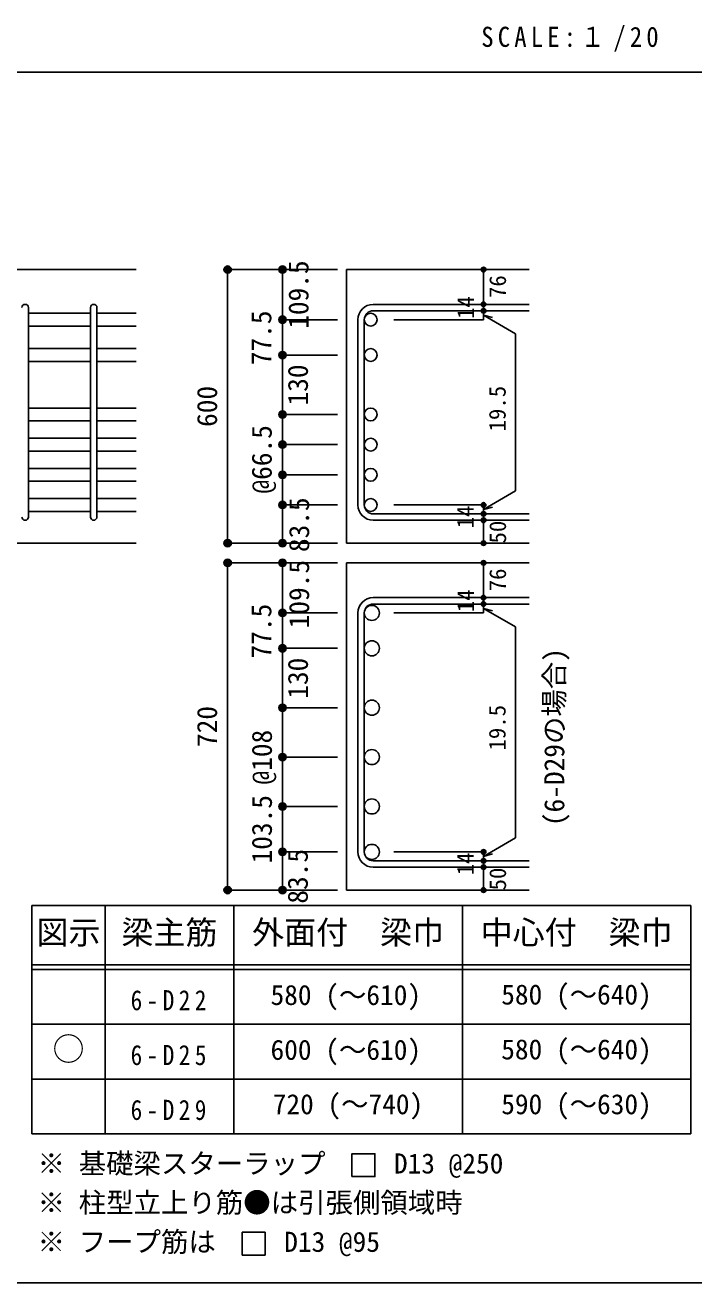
# Model space of a CAD drawing. Units: millimetres at full size, sheet at 1:20. Extents: x -3982 to 3969, y -2797 to 2801.
# Drawn here: x 950 to 2413, y -2797 to -45 of the extents above; entities that cross this region are included whole.
import ezdxf
from ezdxf.enums import TextEntityAlignment as Align

# ---------------------------------------------------------------- set-up
doc = ezdxf.new("R2010")
doc.units = ezdxf.units.MM
doc.header["$LTSCALE"] = 20
doc.header["$PDMODE"] = 32
doc.header["$PDSIZE"] = 10
for name, color, linetype in [('6-1_躯体線', 2, 'Continuous'), ('6-5_梁主筋', 7, 'Continuous'), ('6-6_S.T.P.', 7, 'Continuous'), ('6-7_文字', 7, 'Continuous'), ('6-D_寸法', 4, 'Continuous'), ('6-E_枠', 7, 'Continuous'), ('F-0_枠', 6, 'Continuous')]:
    doc.layers.add(name, color=color, linetype=linetype)
doc.styles.add('ＭＳ ゴシック', font='')
doc.styles.get('ＭＳ ゴシック').set_extended_font_data('MS Gothic')

msp = doc.modelspace()

# ---------------------------------------------------------------- linework, layer by layer
at = {"layer": '6-1_躯体線'}
for p, q in [((1193.29, -579.67), (-56.71, -579.67)), ((2053.29, -579.67), (1653.29, -579.67)), ((1653.29, -579.67), (1653.29, -1178.17)), ((793.29, -1178.17), (1193.29, -1178.17)), ((2053.29, -1178.17), (1653.29, -1178.17)), ((2053.29, -1221.34), (1653.29, -1221.34)), ((1653.29, -1221.34), (1653.29, -1937.34)), ((2053.29, -1937.34), (1653.29, -1937.34))]:
    msp.add_line(p, q, dxfattribs=at)
at = {"layer": '6-5_梁主筋'}
for p, q in [((1093.29, -675.28), (957.29, -675.28)), ((1193.29, -675.28), (1107.29, -675.28)), ((1093.29, -703.28), (957.29, -703.28)), ((1193.29, -703.28), (1107.29, -703.28)), ((1093.29, -752.67), (957.29, -752.67)), ((1193.29, -752.67), (1107.29, -752.67)), ((1093.29, -780.67), (957.29, -780.67)), ((1193.29, -780.67), (1107.29, -780.67)), ((1093.29, -882.67), (957.29, -882.67)), ((1193.29, -882.67), (1107.29, -882.67)), ((1093.29, -910.67), (957.29, -910.67)), ((1193.29, -910.67), (1107.29, -910.67)), ((1093.29, -948.67), (957.29, -948.67)), ((1193.29, -948.67), (1107.29, -948.67)), ((1093.29, -976.67), (957.29, -976.67)), ((1193.29, -976.67), (1107.29, -976.67)), ((1093.29, -1014.67), (957.29, -1014.67)), ((1193.29, -1014.67), (1107.29, -1014.67)), ((1093.29, -1042.67), (957.29, -1042.67)), ((1193.29, -1042.67), (1107.29, -1042.67)), ((1093.29, -1080.67), (957.29, -1080.67)), ((1193.29, -1080.67), (1107.29, -1080.67)), ((1093.29, -1108.67), (957.29, -1108.67)), ((1193.29, -1108.67), (1107.29, -1108.67))]:
    msp.add_line(p, q, dxfattribs=at)
at = {"layer": '6-5_梁主筋', "color": 3}
for centre, radius in [((1706.29, -689.28), 14), ((1706.29, -766.67), 14), ((1706.29, -896.67), 14), ((1706.29, -962.67), 14), ((1706.29, -1028.67), 14), ((1706.29, -1094.67), 14), ((1708.79, -1330.96), 16.5), ((1708.79, -1408.34), 16.5), ((1708.79, -1538.34), 16.5), ((1708.79, -1646.34), 16.5), ((1708.79, -1754.34), 16.5), ((1708.79, -1853.84), 16.5)]:
    msp.add_circle(centre, radius, dxfattribs=at)
at = {"layer": '6-6_S.T.P.'}
for p, q in [((2053.29, -655.78), (1711.79, -655.78)), ((957.29, -1121.17), (957.29, -662.78)), ((1093.29, -1121.17), (1093.29, -662.78)), ((1107.29, -1121.17), (1107.29, -662.78)), ((2053.29, -669.78), (1711.79, -669.78)), ((1678.29, -689.28), (1678.29, -1094.67)), ((1692.29, -689.28), (1692.29, -1094.67)), ((2053.29, -1114.17), (1711.79, -1114.17)), ((2053.29, -1128.17), (1711.79, -1128.17)), ((2053.29, -1297.46), (1711.79, -1297.46)), ((2053.29, -1311.46), (1711.79, -1311.46)), ((1678.29, -1330.96), (1678.29, -1853.84)), ((1692.29, -1330.96), (1692.29, -1853.84)), ((2053.29, -1873.34), (1711.79, -1873.34)), ((2053.29, -1887.34), (1711.79, -1887.34))]:
    msp.add_line(p, q, dxfattribs=at)
for centre, radius, start, end in [((950.29, -662.78), 7, 0, 180), ((1100.29, -662.78), 7, 0, 180), ((1711.79, -689.28), 33.5, 90, 180), ((1711.79, -689.28), 19.5, 90, 180), ((1711.79, -1094.67), 33.5, 180, 270), ((1711.79, -1094.67), 19.5, 180, 270), ((950.29, -1121.17), 7, 180, 0), ((1100.29, -1121.17), 7, 180, 0), ((1711.79, -1330.96), 33.5, 90, 180), ((1711.79, -1330.96), 19.5, 90, 180), ((1711.79, -1853.84), 33.5, 180, 270), ((1711.79, -1853.84), 19.5, 180, 270)]:
    msp.add_arc(centre, radius, start, end, dxfattribs=at)
at = {"layer": '6-7_文字'}
for points in [[(1665.32, -2564.3), (1715.32, -2564.3), (1715.32, -2514.3), (1665.32, -2514.3)], [(1425.28, -2735.94), (1475.28, -2735.94), (1475.28, -2685.94), (1425.28, -2685.94)]]:
    msp.add_lwpolyline(points, close=True, dxfattribs=at)
at = {"layer": '6-D_寸法'}
for p, q in [((1393.29, -579.67), (1513.29, -579.67)), ((1393.29, -579.67), (1513.29, -579.67)), ((1393.29, -579.67), (1513.29, -579.67)), ((1393.29, -579.67), (1393.29, -1178.17)), ((1393.29, -1178.17), (1393.29, -579.67)), ((1513.29, -579.67), (1633.29, -579.67)), ((1513.29, -579.67), (1633.29, -579.67)), ((1953.29, -669.78), (1953.29, -655.78)), ((1953.29, -669.78), (1953.29, -689.28)), ((1953.29, -679.53), (1972.61, -684.71)), ((1953.29, -679.53), (2023.35, -719.98)), ((1953.29, -689.28), (1757.2, -689.28)), ((2023.35, -719.98), (2023.35, -1063.97)), ((1513.29, -766.67), (1513.29, -896.67)), ((1513.29, -896.67), (1633.29, -896.67)), ((1513.29, -896.67), (1633.29, -896.67)), ((1513.29, -896.67), (1633.29, -896.67)), ((1513.29, -896.67), (1513.29, -1094.67)), ((1513.29, -962.67), (1633.29, -962.67)), ((1513.29, -962.67), (1633.29, -962.67)), ((1513.29, -962.67), (1633.29, -962.67)), ((1513.29, -1028.67), (1633.29, -1028.67)), ((1513.29, -1028.67), (1633.29, -1028.67)), ((1513.29, -1028.67), (1633.29, -1028.67)), ((1953.29, -1104.42), (2023.35, -1063.97)), ((1513.29, -1178.17), (1513.29, -1094.67)), ((1513.29, -1094.67), (1633.29, -1094.67)), ((1513.29, -1094.67), (1633.29, -1094.67)), ((1513.29, -1094.67), (1633.29, -1094.67)), ((1953.29, -1094.67), (1757.2, -1094.67)), ((1953.29, -1114.17), (1953.29, -1094.67)), ((1953.29, -1104.42), (1972.61, -1099.25)), ((1953.29, -1128.17), (1953.29, -1114.17)), ((1953.29, -1178.17), (1953.29, -1128.17)), ((1393.29, -1178.17), (1513.29, -1178.17)), ((1513.29, -1178.17), (1633.29, -1178.17)), ((1393.29, -1221.34), (1513.29, -1221.34)), ((1393.29, -1221.34), (1513.29, -1221.34)), ((1393.29, -1221.34), (1513.29, -1221.34)), ((1393.29, -1937.34), (1393.29, -1221.34)), ((1513.29, -1221.34), (1633.29, -1221.34)), ((1513.29, -1221.34), (1633.29, -1221.34)), ((1953.29, -1311.46), (1953.29, -1297.46)), ((1953.29, -1311.46), (1953.29, -1330.96)), ((1953.29, -1330.96), (1757.2, -1330.96)), ((1953.29, -1321.21), (1972.61, -1326.38)), ((1953.29, -1321.21), (2023.35, -1361.65)), ((2023.35, -1361.65), (2023.35, -1823.15)), ((1513.29, -1408.34), (1513.29, -1538.34)), ((1513.29, -1538.34), (1633.29, -1538.34)), ((1513.29, -1538.34), (1633.29, -1538.34)), ((1513.29, -1538.34), (1633.29, -1538.34)), ((1513.29, -1538.34), (1513.29, -1853.84)), ((1513.29, -1646.34), (1633.29, -1646.34)), ((1513.29, -1646.34), (1633.29, -1646.34)), ((1513.29, -1646.34), (1633.29, -1646.34)), ((1513.29, -1754.34), (1633.29, -1754.34)), ((1513.29, -1754.34), (1633.29, -1754.34)), ((1513.29, -1754.34), (1633.29, -1754.34)), ((1953.29, -1863.59), (2023.35, -1823.15)), ((1513.29, -1937.34), (1513.29, -1853.84)), ((1513.29, -1853.84), (1633.29, -1853.84)), ((1513.29, -1853.84), (1633.29, -1853.84)), ((1513.29, -1853.84), (1633.29, -1853.84)), ((1953.29, -1853.84), (1757.2, -1853.84)), ((1953.29, -1873.34), (1953.29, -1853.84)), ((1953.29, -1863.59), (1972.61, -1858.42)), ((1953.29, -1887.34), (1953.29, -1873.34)), ((1953.29, -1937.34), (1953.29, -1887.34)), ((1393.29, -1937.34), (1513.29, -1937.34)), ((1513.29, -1937.34), (1633.29, -1937.34))]:
    msp.add_line(p, q, dxfattribs=at)
for points in [[(1513.29, -579.67), (1513.29, -689.28), (1633.29, -689.28)], [(1953.29, -579.67), (1953.29, -655.78), (1953.29, -579.67)], [(1513.29, -689.28), (1513.29, -766.67), (1633.29, -766.67)], [(1513.29, -1221.34), (1513.29, -1330.96), (1633.29, -1330.96)], [(1953.29, -1221.34), (1953.29, -1297.46), (1953.29, -1221.34)], [(1513.29, -1330.96), (1513.29, -1408.34), (1633.29, -1408.34)], [(1513.29, -1853.84), (1513.29, -1754.34), (1513.29, -1646.34), (1513.29, -1538.34)]]:
    msp.add_lwpolyline(points, dxfattribs=at)
for centre, radius in [((1393.29, -579.67), 8), ((1393.29, -579.67), 7.2), ((1393.29, -579.67), 6.4), ((1393.29, -579.67), 5.6), ((1393.29, -579.67), 4.8), ((1393.29, -579.67), 4), ((1393.29, -579.67), 3.2), ((1393.29, -579.67), 2.4), ((1513.29, -579.67), 8), ((1513.29, -579.67), 7.2), ((1513.29, -579.67), 6.4), ((1513.29, -579.67), 5.6), ((1513.29, -579.67), 4.8), ((1513.29, -579.67), 4), ((1513.29, -579.67), 3.2), ((1513.29, -579.67), 2.4), ((1953.29, -579.67), 4), ((1953.29, -579.67), 3.6), ((1953.29, -579.67), 3.2), ((1953.29, -579.67), 2.8), ((1953.29, -579.67), 2.4), ((1953.29, -579.67), 2), ((1393.29, -579.67), 1.6), ((1393.29, -579.67), 0.8), ((1513.29, -579.67), 1.6), ((1513.29, -579.67), 0.8), ((1953.29, -579.67), 1.6), ((1953.29, -579.67), 1.2), ((1953.29, -579.67), 0.8), ((1953.29, -579.67), 0.4), ((1953.29, -655.78), 4), ((1953.29, -655.78), 3.6), ((1953.29, -655.78), 3.2), ((1953.29, -655.78), 2.8), ((1953.29, -655.78), 2.4), ((1953.29, -655.78), 2), ((1953.29, -655.78), 1.6), ((1953.29, -655.78), 1.2), ((1953.29, -655.78), 0.8), ((1953.29, -655.78), 0.4), ((1513.29, -689.28), 8), ((1513.29, -689.28), 7.2), ((1513.29, -689.28), 6.4), ((1513.29, -689.28), 5.6), ((1513.29, -689.28), 4.8), ((1513.29, -689.28), 4), ((1513.29, -689.28), 3.2), ((1513.29, -689.28), 2.4), ((1513.29, -689.28), 1.6), ((1953.29, -669.78), 4), ((1953.29, -669.78), 3.6), ((1953.29, -669.78), 3.2), ((1953.29, -669.78), 2.8), ((1953.29, -669.78), 2.4), ((1953.29, -669.78), 2), ((1953.29, -669.78), 1.6), ((1953.29, -669.78), 1.2), ((1953.29, -669.78), 0.8), ((1953.29, -669.78), 0.4), ((1513.29, -689.28), 0.8), ((1513.29, -766.67), 8), ((1513.29, -766.67), 7.2), ((1513.29, -766.67), 6.4), ((1513.29, -766.67), 5.6), ((1513.29, -766.67), 4.8), ((1513.29, -766.67), 4), ((1513.29, -766.67), 3.2), ((1513.29, -766.67), 2.4), ((1513.29, -766.67), 1.6), ((1513.29, -766.67), 0.8), ((1513.29, -896.67), 8), ((1513.29, -896.67), 7.2), ((1513.29, -896.67), 6.4), ((1513.29, -896.67), 5.6), ((1513.29, -896.67), 4.8), ((1513.29, -896.67), 4), ((1513.29, -896.67), 3.2), ((1513.29, -896.67), 2.4), ((1513.29, -896.67), 1.6), ((1513.29, -896.67), 0.8), ((1513.29, -962.67), 8), ((1513.29, -962.67), 7.2), ((1513.29, -962.67), 6.4), ((1513.29, -962.67), 5.6), ((1513.29, -962.67), 4.8), ((1513.29, -962.67), 4), ((1513.29, -962.67), 3.2), ((1513.29, -962.67), 2.4), ((1513.29, -962.67), 1.6), ((1513.29, -962.67), 0.8), ((1513.29, -1028.67), 8), ((1513.29, -1028.67), 7.2), ((1513.29, -1028.67), 6.4), ((1513.29, -1028.67), 5.6), ((1513.29, -1028.67), 4.8), ((1513.29, -1028.67), 4), ((1513.29, -1028.67), 3.2), ((1513.29, -1028.67), 2.4), ((1513.29, -1028.67), 1.6), ((1513.29, -1028.67), 0.8), ((1513.29, -1094.67), 8), ((1513.29, -1094.67), 7.2), ((1513.29, -1094.67), 6.4), ((1513.29, -1094.67), 5.6), ((1513.29, -1094.67), 4.8), ((1513.29, -1094.67), 4), ((1513.29, -1094.67), 3.2), ((1513.29, -1094.67), 2.4), ((1513.29, -1094.67), 1.6), ((1513.29, -1094.67), 0.8), ((1953.29, -1094.67), 4), ((1953.29, -1094.67), 3.6), ((1953.29, -1094.67), 3.2), ((1953.29, -1094.67), 2.8), ((1953.29, -1094.67), 2.4), ((1953.29, -1094.67), 2), ((1953.29, -1094.67), 1.6), ((1953.29, -1094.67), 1.2), ((1953.29, -1094.67), 0.8), ((1953.29, -1094.67), 0.4), ((1953.29, -1114.17), 4), ((1953.29, -1128.17), 4), ((1953.29, -1114.17), 3.6), ((1953.29, -1128.17), 3.6), ((1953.29, -1114.17), 3.2), ((1953.29, -1128.17), 3.2), ((1953.29, -1114.17), 2.8), ((1953.29, -1128.17), 2.8), ((1953.29, -1114.17), 2.4), ((1953.29, -1128.17), 2.4), ((1953.29, -1114.17), 2), ((1953.29, -1128.17), 2), ((1953.29, -1114.17), 1.6), ((1953.29, -1128.17), 1.6), ((1953.29, -1114.17), 1.2), ((1953.29, -1128.17), 1.2), ((1953.29, -1114.17), 0.8), ((1953.29, -1128.17), 0.8), ((1953.29, -1114.17), 0.4), ((1953.29, -1128.17), 0.4), ((1393.29, -1178.17), 8), ((1393.29, -1178.17), 7.2), ((1393.29, -1178.17), 6.4), ((1393.29, -1178.17), 5.6), ((1393.29, -1178.17), 4.8), ((1393.29, -1178.17), 4), ((1393.29, -1178.17), 3.2), ((1393.29, -1178.17), 2.4), ((1393.29, -1178.17), 1.6), ((1393.29, -1178.17), 0.8), ((1513.29, -1178.17), 8), ((1513.29, -1178.17), 7.2), ((1513.29, -1178.17), 6.4), ((1513.29, -1178.17), 5.6), ((1513.29, -1178.17), 4.8), ((1513.29, -1178.17), 4), ((1513.29, -1178.17), 3.2), ((1513.29, -1178.17), 2.4), ((1513.29, -1178.17), 1.6), ((1513.29, -1178.17), 0.8), ((1953.29, -1178.17), 4), ((1953.29, -1178.17), 3.6), ((1953.29, -1178.17), 3.2), ((1953.29, -1178.17), 2.8), ((1953.29, -1178.17), 2.4), ((1953.29, -1178.17), 2), ((1953.29, -1178.17), 1.6), ((1953.29, -1178.17), 1.2), ((1953.29, -1178.17), 0.8), ((1953.29, -1178.17), 0.4), ((1393.29, -1221.34), 8), ((1393.29, -1221.34), 7.2), ((1393.29, -1221.34), 6.4), ((1393.29, -1221.34), 5.6), ((1393.29, -1221.34), 4.8), ((1393.29, -1221.34), 4), ((1393.29, -1221.34), 3.2), ((1393.29, -1221.34), 2.4), ((1393.29, -1221.34), 1.6), ((1393.29, -1221.34), 0.8), ((1513.29, -1221.34), 8), ((1513.29, -1221.34), 7.2), ((1513.29, -1221.34), 6.4), ((1513.29, -1221.34), 5.6), ((1513.29, -1221.34), 4.8), ((1513.29, -1221.34), 4), ((1513.29, -1221.34), 3.2), ((1513.29, -1221.34), 2.4), ((1513.29, -1221.34), 1.6), ((1513.29, -1221.34), 0.8), ((1953.29, -1221.34), 4), ((1953.29, -1221.34), 3.6), ((1953.29, -1221.34), 3.2), ((1953.29, -1221.34), 2.8), ((1953.29, -1221.34), 2.4), ((1953.29, -1221.34), 2), ((1953.29, -1221.34), 1.6), ((1953.29, -1221.34), 1.2), ((1953.29, -1221.34), 0.8), ((1953.29, -1221.34), 0.4), ((1953.29, -1297.46), 4), ((1953.29, -1311.46), 4), ((1953.29, -1297.46), 3.6), ((1953.29, -1311.46), 3.6), ((1953.29, -1297.46), 3.2), ((1953.29, -1311.46), 3.2), ((1953.29, -1297.46), 2.8), ((1953.29, -1311.46), 2.8), ((1953.29, -1297.46), 2.4), ((1953.29, -1311.46), 2.4), ((1953.29, -1297.46), 2), ((1953.29, -1311.46), 2), ((1953.29, -1297.46), 1.6), ((1953.29, -1311.46), 1.6), ((1953.29, -1297.46), 1.2), ((1953.29, -1311.46), 1.2), ((1953.29, -1297.46), 0.8), ((1953.29, -1311.46), 0.8), ((1953.29, -1297.46), 0.4), ((1953.29, -1311.46), 0.4), ((1513.29, -1330.96), 8), ((1513.29, -1330.96), 7.2), ((1513.29, -1330.96), 6.4), ((1513.29, -1330.96), 5.6), ((1513.29, -1330.96), 4.8), ((1513.29, -1330.96), 4), ((1513.29, -1330.96), 3.2), ((1513.29, -1330.96), 2.4), ((1513.29, -1330.96), 1.6), ((1513.29, -1330.96), 0.8), ((1513.29, -1408.34), 8), ((1513.29, -1408.34), 7.2), ((1513.29, -1408.34), 6.4), ((1513.29, -1408.34), 5.6), ((1513.29, -1408.34), 4.8), ((1513.29, -1408.34), 4), ((1513.29, -1408.34), 3.2), ((1513.29, -1408.34), 2.4), ((1513.29, -1408.34), 1.6), ((1513.29, -1408.34), 0.8), ((1513.29, -1538.34), 8), ((1513.29, -1538.34), 7.2), ((1513.29, -1538.34), 6.4), ((1513.29, -1538.34), 5.6), ((1513.29, -1538.34), 4.8), ((1513.29, -1538.34), 4), ((1513.29, -1538.34), 3.2), ((1513.29, -1538.34), 2.4), ((1513.29, -1538.34), 1.6), ((1513.29, -1538.34), 0.8), ((1513.29, -1646.34), 8), ((1513.29, -1646.34), 7.2), ((1513.29, -1646.34), 6.4), ((1513.29, -1646.34), 5.6), ((1513.29, -1646.34), 4.8), ((1513.29, -1646.34), 4), ((1513.29, -1646.34), 3.2), ((1513.29, -1646.34), 2.4), ((1513.29, -1646.34), 1.6), ((1513.29, -1646.34), 0.8), ((1513.29, -1754.34), 8), ((1513.29, -1754.34), 7.2), ((1513.29, -1754.34), 6.4), ((1513.29, -1754.34), 5.6), ((1513.29, -1754.34), 4.8), ((1513.29, -1754.34), 4), ((1513.29, -1754.34), 3.2), ((1513.29, -1754.34), 2.4), ((1513.29, -1754.34), 1.6), ((1513.29, -1754.34), 0.8), ((1513.29, -1853.84), 8), ((1513.29, -1853.84), 7.2), ((1513.29, -1853.84), 6.4), ((1513.29, -1853.84), 5.6), ((1513.29, -1853.84), 4.8), ((1513.29, -1853.84), 4), ((1513.29, -1853.84), 3.2), ((1513.29, -1853.84), 2.4), ((1513.29, -1853.84), 1.6), ((1513.29, -1853.84), 0.8), ((1953.29, -1853.84), 4), ((1953.29, -1873.34), 4), ((1953.29, -1853.84), 3.6), ((1953.29, -1873.34), 3.6), ((1953.29, -1853.84), 3.2), ((1953.29, -1873.34), 3.2), ((1953.29, -1853.84), 2.8), ((1953.29, -1873.34), 2.8), ((1953.29, -1853.84), 2.4), ((1953.29, -1873.34), 2.4), ((1953.29, -1853.84), 2), ((1953.29, -1873.34), 2), ((1953.29, -1853.84), 1.6), ((1953.29, -1853.84), 1.2), ((1953.29, -1853.84), 0.8), ((1953.29, -1853.84), 0.4), ((1953.29, -1887.34), 4), ((1953.29, -1887.34), 3.6), ((1953.29, -1887.34), 3.2), ((1953.29, -1887.34), 2.8), ((1953.29, -1887.34), 2.4), ((1953.29, -1887.34), 2), ((1953.29, -1873.34), 1.6), ((1953.29, -1887.34), 1.6), ((1953.29, -1873.34), 1.2), ((1953.29, -1887.34), 1.2), ((1953.29, -1873.34), 0.8), ((1953.29, -1887.34), 0.8), ((1953.29, -1873.34), 0.4), ((1953.29, -1887.34), 0.4), ((1393.29, -1937.34), 8), ((1393.29, -1937.34), 7.2), ((1393.29, -1937.34), 6.4), ((1393.29, -1937.34), 5.6), ((1393.29, -1937.34), 4.8), ((1393.29, -1937.34), 4), ((1393.29, -1937.34), 3.2), ((1393.29, -1937.34), 2.4), ((1393.29, -1937.34), 1.6), ((1393.29, -1937.34), 0.8), ((1513.29, -1937.34), 8), ((1513.29, -1937.34), 7.2), ((1513.29, -1937.34), 6.4), ((1513.29, -1937.34), 5.6), ((1513.29, -1937.34), 4.8), ((1513.29, -1937.34), 4), ((1513.29, -1937.34), 3.2), ((1513.29, -1937.34), 2.4), ((1513.29, -1937.34), 1.6), ((1513.29, -1937.34), 0.8), ((1953.29, -1937.34), 4), ((1953.29, -1937.34), 3.6), ((1953.29, -1937.34), 3.2), ((1953.29, -1937.34), 2.8), ((1953.29, -1937.34), 2.4), ((1953.29, -1937.34), 2), ((1953.29, -1937.34), 1.6), ((1953.29, -1937.34), 1.2), ((1953.29, -1937.34), 0.8), ((1953.29, -1937.34), 0.4)]:
    msp.add_circle(centre, radius, dxfattribs=at)
at = {"layer": '6-D_寸法', "color": 7}
for p in [(1393.29, -579.67), (1393.29, -579.67), (1513.29, -579.67), (1513.29, -579.67), (1953.29, -579.67), (1953.29, -655.78), (1513.29, -689.28), (1953.29, -669.78), (1513.29, -766.67), (1513.29, -766.67), (1513.29, -896.67), (1513.29, -896.67), (1513.29, -962.67), (1513.29, -1028.67), (1513.29, -1094.67), (1953.29, -1094.67), (1953.29, -1094.67), (1953.29, -1114.17), (1953.29, -1128.17), (1393.29, -1178.17), (1513.29, -1178.17), (1953.29, -1178.17), (1393.29, -1221.34), (1393.29, -1221.34), (1513.29, -1221.34), (1513.29, -1221.34), (1953.29, -1221.34), (1953.29, -1297.46), (1953.29, -1311.46), (1513.29, -1330.96), (1513.29, -1330.96), (1513.29, -1408.34), (1513.29, -1408.34), (1513.29, -1538.34), (1513.29, -1538.34), (1513.29, -1646.34), (1513.29, -1754.34), (1513.29, -1853.84), (1953.29, -1853.84), (1953.29, -1853.84), (1953.29, -1873.34), (1953.29, -1887.34), (1393.29, -1937.34), (1513.29, -1937.34), (1953.29, -1937.34)]:
    msp.add_point(p, dxfattribs=at)
at = {"layer": '6-E_枠', "color": 3}
for p, q in [((965.14, -1971.07), (2406.83, -1971.07)), ((965.14, -1971.07), (965.14, -2471.07)), ((2406.83, -1971.07), (2406.83, -2471.07)), ((965.14, -2471.07), (2406.83, -2471.07))]:
    msp.add_line(p, q, dxfattribs=at)
at = {"layer": '6-E_枠'}
for p, q in [((1125.14, -1971.07), (1125.14, -2471.07)), ((1406.83, -1971.07), (1406.83, -2471.07)), ((1906.83, -1971.07), (1906.83, -2471.07)), ((965.14, -2101.07), (2406.83, -2101.07)), ((965.14, -2111.07), (2406.83, -2111.07)), ((965.14, -2231.07), (2406.83, -2231.07)), ((965.14, -2351.07), (2406.83, -2351.07))]:
    msp.add_line(p, q, dxfattribs=at)
at = {"layer": 'F-0_枠', "color": 2}
msp.add_line((-3981.92, -148.03), (2482.4, -148.03), dxfattribs=at)
at = {"layer": 'F-0_枠'}
msp.add_line((3969.4, -2796.83), (-3981.92, -2796.83), dxfattribs=at)

# ---------------------------------------------------------------- texts
at = {"layer": '6-7_文字', "style": 'ＭＳ ゴシック'}
msp.add_text('(6-D29の場合)', height=43.99, rotation=90, dxfattribs=at).set_placement((2142.96, -1797.43), align=Align.BOTTOM_LEFT)
at = {"layer": '6-7_文字', "color": 2, "style": 'ＭＳ ゴシック'}
for s, p in [('図示', (975.14, -2071.07)), ('梁主筋', (1160.98, -2071.07)), ('外面付\u3000梁巾', (1446.83, -2071.07)), ('中心付\u3000梁巾', (1946.83, -2071.07)), ('○', (1010.14, -2326.07))]:
    msp.add_text(s, height=51.32, dxfattribs=at).set_placement(p, align=Align.BOTTOM_LEFT)
at = {"layer": '6-7_文字', "style": 'ＭＳ ゴシック'}
for s, p in [('580 (～610)', (1487.14, -2202.07)), ('580 (～640)', (1991.83, -2201.07)), ('600 (～610)', (1487.14, -2322.07)), ('580 (～640)', (1991.83, -2321.07)), ('720 (～740)', (1491.83, -2441.07)), ('590 (～630)', (1991.83, -2441.07)), ('※ 基礎梁スターラップ     D13 @250', (977.51, -2570.79)), ('※ 柱型立上り筋●は引張側領域時', (977.51, -2656.46)), ('※ フープ筋は     D13 @95', (977.51, -2742.24))]:
    msp.add_text(s, height=43.99, dxfattribs=at).set_placement(p, align=Align.BOTTOM_LEFT)
at = {"layer": '6-7_文字', "color": 2, "insert": (1948.17, -103.03), "char_height": 43.99, "attachment_point": 7, "style": 'ＭＳ ゴシック'}
msp.add_mtext('\\T1.34;\\W0.9;SCALE:１/20', dxfattribs=at)
at = {"layer": '6-7_文字', "char_height": 43.99, "attachment_point": 7, "style": 'ＭＳ ゴシック'}
for s, insert in [('\\T1.38;\\W0.85;6-D22', (1180.98, -2201.07)), ('\\T1.38;\\W0.85;6-D25', (1180.98, -2321.07)), ('\\T1.38;\\W0.85;6-D29', (1180.98, -2441.07))]:
    msp.add_mtext(s, dxfattribs=dict(at, insert=insert))
at = {"layer": '6-D_寸法', "style": 'ＭＳ ゴシック'}
for s, height, p in [('109.5', 43.99, (1583.4, -709.13)), ('76', 36.66, (2013.27, -641.93)), ('14', 36.66, (1943.29, -687.71)), ('77.5', 43.99, (1502.09, -788.88)), ('130', 43.99, (1582.09, -876.99)), ('600', 43.99, (1383.29, -923.92)), ('19.5', 36.66, (2012.52, -933.79)), ('@66.5', 43.99, (1502.91, -1069.65)), ('83.5', 43.99, (1584.7, -1197.85)), ('14', 36.66, (1942.63, -1145.84)), ('50', 36.66, (2013.36, -1178.97)), ('109.5', 43.99, (1584.7, -1364.63)), ('76', 36.66, (2013.27, -1283.61)), ('14', 36.66, (1943.29, -1329.38)), ('77.5', 43.99, (1502.09, -1430.55)), ('130', 43.99, (1582.09, -1518.66)), ('720', 43.99, (1383.29, -1624.34)), ('19.5', 36.66, (2012.34, -1631.99)), ('@108', 43.99, (1503.29, -1706.34)), ('103.5', 43.99, (1503.29, -1879.09)), ('83.5', 43.99, (1581.75, -1967.08)), ('14', 36.66, (1942.63, -1905.02)), ('50', 36.66, (2013.36, -1938.14))]:
    msp.add_text(s, height=height, rotation=90, dxfattribs=at).set_placement(p, align=Align.BOTTOM_LEFT)

doc.saveas('drawing.dxf')
